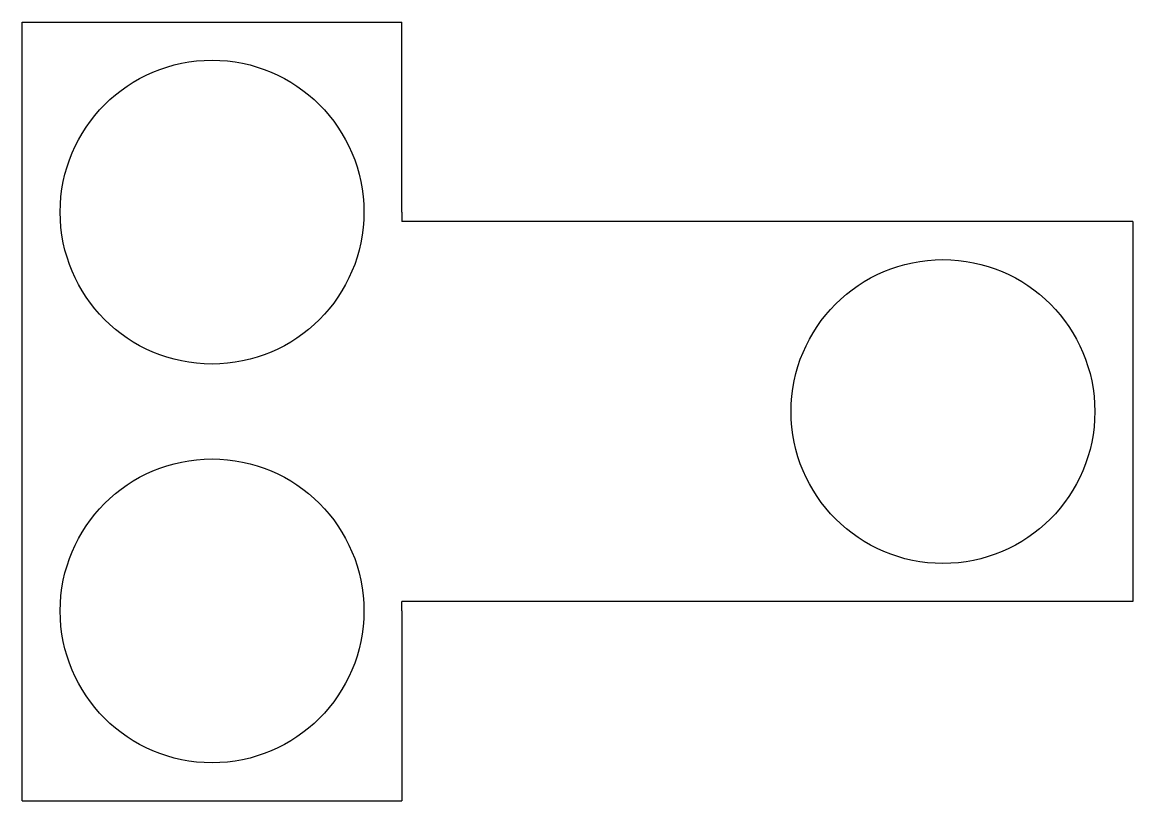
# Model space of a CAD drawing. Extents: x 0 to 29250, y 0 to 20500.
import ezdxf

# ---------------------------------------------------------------- set-up
doc = ezdxf.new("R2010")
doc.units = 13
doc.header["$MEASUREMENT"] = 0
doc.layers.add('Outline', color=9, linetype='Continuous')
doc.layers.add('Vector Cut 2', color=30, linetype='Continuous')

msp = doc.modelspace()

# ---------------------------------------------------------------- linework, layer by layer
at = {"layer": 'Outline'}
for p, q in [((0, 0), (0, 20500)), ((0, 20500), (10000, 20500)), ((10000, 15500), (10000, 20500)), ((10000, 15500), (10000, 15250)), ((29250, 15249), (10000, 15249)), ((29250, 15249), (29249, 5249)), ((10000, 5000), (10000, 5250)), ((29250, 5249), (10000, 5250)), ((10000, 5000), (10000, 0)), ((0, 0), (10000, 0))]:
    msp.add_line(p, q, dxfattribs=at)
at = {"layer": 'Vector Cut 2'}
for centre in [(5000, 15500), (24250, 10249), (5000, 5000)]:
    msp.add_circle(centre, 4000, dxfattribs=at)

doc.saveas('drawing.dxf')
